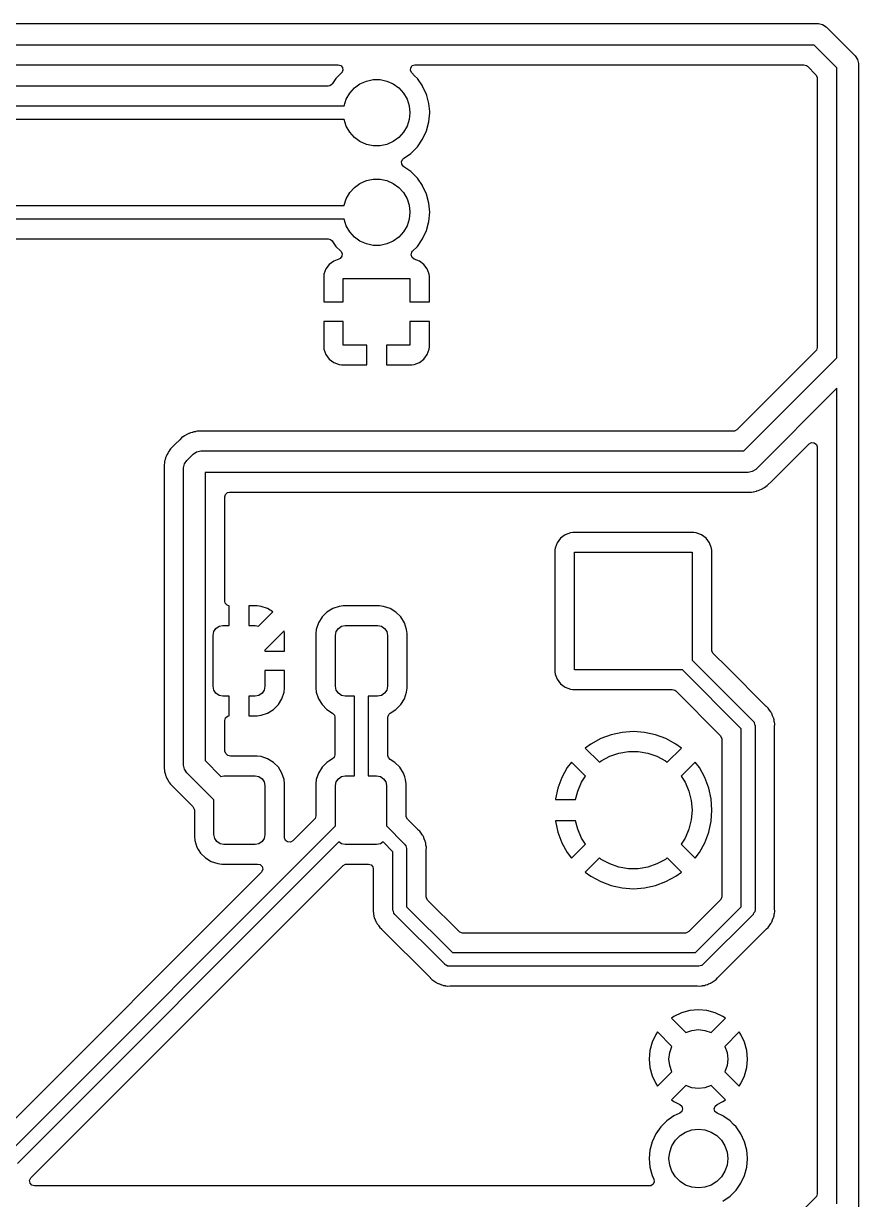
# Model space of a CAD drawing. Extents: x 3.05 to 6.13, y -3.89 to -1.91.
# Drawn here: x 5.272 to 6.111, y -3.091 to -1.91 of the extents above; entities that cross this region are included whole.
import ezdxf

# ---------------------------------------------------------------- set-up
doc = ezdxf.new("R2010")
doc.units = 0
doc.header["$MEASUREMENT"] = 0
doc.layers.add('BLACK', color=7, linetype='CONTINUOUS')

msp = doc.modelspace()

# ---------------------------------------------------------------- linework, layer by layer
at = {"layer": 'BLACK', "linetype": 'CONTINUOUS'}
for p, q in [((4.42067, -1.90984), (6.07067, -1.90984)), ((6.07067, -1.90984), (6.07481, -1.91067)), ((6.07481, -1.91067), (6.07481, -1.91067)), ((6.07481, -1.91067), (6.07832, -1.91301)), ((6.07832, -1.91301), (6.10766, -1.94234)), ((6.06618, -1.9315), (4.44681, -1.9315)), ((6.08917, -1.95448), (6.06618, -1.9315)), ((6.10766, -1.94234), (6.10766, -1.94234)), ((6.10766, -1.94234), (6.11, -1.94586)), ((6.11, -1.94586), (6.11083, -1.95)), ((4.50321, -1.9512), (5.588, -1.9512)), ((5.59145, -1.95953), (5.58589, -1.9651)), ((5.588, -1.9512), (5.59064, -1.95198)), ((5.59064, -1.95198), (5.59244, -1.95405)), ((5.59169, -1.95928), (5.59145, -1.95953)), ((5.59283, -1.95678), (5.59169, -1.95928)), ((5.59244, -1.95405), (5.59283, -1.95678)), ((5.66077, -1.95712), (5.66097, -1.95438)), ((5.66209, -1.95953), (5.66077, -1.95712)), ((5.66097, -1.95438), (5.66262, -1.95217)), ((5.66496, -1.9624), (5.66209, -1.95953)), ((5.66262, -1.95217), (5.66519, -1.95121)), ((5.66519, -1.95121), (5.66554, -1.9512)), ((5.66554, -1.9512), (6.056, -1.9512)), ((6.056, -1.9512), (6.05864, -1.95198)), ((6.05864, -1.95198), (6.05945, -1.95263)), ((6.05945, -1.95263), (6.06804, -1.96122)), ((6.08917, -2.24552), (6.08917, -1.95448)), ((6.11083, -1.95), (6.11083, -2.25)), ((5.57979, -1.97245), (5.57794, -1.97281)), ((5.58194, -1.97073), (5.57979, -1.97245)), ((5.582, -1.97065), (5.58194, -1.97073)), ((5.58242, -1.97005), (5.582, -1.97065)), ((5.58589, -1.9651), (5.58242, -1.97005)), ((5.60438, -1.97454), (5.61004, -1.97043)), ((5.61004, -1.97043), (5.61643, -1.96758)), ((5.61643, -1.96758), (5.62327, -1.96613)), ((5.62327, -1.96613), (5.63027, -1.96613)), ((5.63027, -1.96613), (5.63711, -1.96758)), ((5.63711, -1.96758), (5.6435, -1.97043)), ((5.6435, -1.97043), (5.64916, -1.97454)), ((5.66766, -1.9651), (5.66496, -1.9624)), ((5.6728, -1.97245), (5.66766, -1.9651)), ((5.67299, -1.97272), (5.6728, -1.97245)), ((6.06804, -1.96122), (6.06936, -1.96363)), ((6.06936, -1.96363), (6.06947, -1.96467)), ((6.06947, -1.96467), (6.06947, -2.23533)), ((5.57794, -1.97281), (5.15147, -1.97281)), ((5.5962, -1.9858), (5.5997, -1.97974)), ((5.5997, -1.97974), (5.60438, -1.97454)), ((5.64916, -1.97454), (5.65385, -1.97974)), ((5.65385, -1.97974), (5.65734, -1.9858)), ((5.67693, -1.98115), (5.67299, -1.97272)), ((5.67693, -1.98116), (5.67693, -1.98115)), ((5.67717, -1.98208), (5.67693, -1.98116)), ((5.67693, -1.98116), (5.67693, -1.98116)), ((5.67933, -1.99014), (5.67717, -1.98208)), ((5.15059, -1.99252), (5.59403, -1.99252)), ((5.59403, -1.99252), (5.59404, -1.99245)), ((5.59404, -1.99245), (5.5962, -1.9858)), ((5.65734, -1.9858), (5.6595, -1.99245)), ((5.6595, -1.99245), (5.66024, -1.99941)), ((5.68005, -1.99836), (5.67933, -1.99014)), ((5.67933, -1.99014), (5.67933, -1.99014)), ((5.59403, -2.0063), (5.15344, -2.0063)), ((5.59404, -2.00637), (5.59403, -2.0063)), ((5.5962, -2.01302), (5.59404, -2.00637)), ((5.6595, -2.00637), (5.65734, -2.01302)), ((5.66024, -1.99941), (5.6595, -2.00637)), ((5.67933, -2.00868), (5.68014, -1.99941)), ((5.68014, -1.99941), (5.68005, -1.99836)), ((5.5997, -2.01908), (5.5962, -2.01302)), ((5.60438, -2.02428), (5.5997, -2.01908)), ((5.65385, -2.01908), (5.64916, -2.02428)), ((5.65734, -2.01302), (5.65385, -2.01908)), ((5.67299, -2.0261), (5.67693, -2.01766)), ((5.67693, -2.01766), (5.67933, -2.00868)), ((5.61004, -2.02839), (5.60438, -2.02428)), ((5.61643, -2.03124), (5.61004, -2.02839)), ((5.62327, -2.03269), (5.61643, -2.03124)), ((5.63711, -2.03124), (5.63027, -2.03269)), ((5.6435, -2.02839), (5.63711, -2.03124)), ((5.64916, -2.02428), (5.6435, -2.02839)), ((5.66766, -2.03372), (5.67299, -2.0261)), ((5.63027, -2.03269), (5.62327, -2.03269)), ((5.65377, -2.04541), (5.66108, -2.0403)), ((5.66108, -2.0403), (5.66766, -2.03372)), ((5.65177, -2.04852), (5.65301, -2.04607)), ((5.65206, -2.05126), (5.65177, -2.04852)), ((5.65377, -2.05341), (5.65206, -2.05126)), ((5.65301, -2.04607), (5.65377, -2.04541)), ((5.65425, -2.05374), (5.65377, -2.05341)), ((5.66108, -2.05852), (5.65425, -2.05374)), ((5.61643, -2.06758), (5.62327, -2.06613)), ((5.62327, -2.06613), (5.63027, -2.06613)), ((5.63027, -2.06613), (5.63711, -2.06758)), ((5.66766, -2.0651), (5.66108, -2.05852)), ((5.66108, -2.05852), (5.66108, -2.05852)), ((5.6728, -2.07245), (5.66766, -2.0651)), ((5.5997, -2.07974), (5.60438, -2.07454)), ((5.60438, -2.07454), (5.61004, -2.07043)), ((5.61004, -2.07043), (5.61643, -2.06758)), ((5.63711, -2.06758), (5.6435, -2.07043)), ((5.6435, -2.07043), (5.64916, -2.07454)), ((5.64916, -2.07454), (5.65385, -2.07974)), ((5.67299, -2.07272), (5.6728, -2.07245)), ((5.67693, -2.08115), (5.67299, -2.07272)), ((5.59404, -2.09245), (5.5962, -2.0858)), ((5.5962, -2.0858), (5.5997, -2.07974)), ((5.65385, -2.07974), (5.65734, -2.0858)), ((5.65734, -2.0858), (5.6595, -2.09245)), ((5.67693, -2.08116), (5.67693, -2.08115)), ((5.67694, -2.08122), (5.67693, -2.08116)), ((5.67693, -2.08116), (5.67693, -2.08116)), ((5.67933, -2.09014), (5.67694, -2.08122)), ((5.68014, -2.09941), (5.67933, -2.09014)), ((5.20059, -2.09252), (5.59403, -2.09252)), ((5.59403, -2.09252), (5.59404, -2.09245)), ((5.6595, -2.09245), (5.66024, -2.09941)), ((5.66024, -2.09941), (5.6595, -2.10637)), ((5.67933, -2.10868), (5.68014, -2.09941)), ((5.59403, -2.1063), (5.20344, -2.1063)), ((5.59404, -2.10637), (5.59403, -2.1063)), ((5.5962, -2.11302), (5.59404, -2.10637)), ((5.5997, -2.11908), (5.5962, -2.11302)), ((5.65734, -2.11302), (5.65385, -2.11908)), ((5.6595, -2.10637), (5.65734, -2.11302)), ((5.67693, -2.11766), (5.67933, -2.10868)), ((5.21363, -2.126), (5.57794, -2.126)), ((5.57794, -2.126), (5.58058, -2.12678)), ((5.60438, -2.12428), (5.5997, -2.11908)), ((5.61004, -2.12839), (5.60438, -2.12428)), ((5.64916, -2.12428), (5.6435, -2.12839)), ((5.65385, -2.11908), (5.64916, -2.12428)), ((5.66766, -2.13372), (5.67299, -2.1261)), ((5.67299, -2.1261), (5.67693, -2.11766)), ((5.58058, -2.12678), (5.58194, -2.12809)), ((5.58194, -2.12809), (5.58307, -2.12969)), ((5.58307, -2.12969), (5.58589, -2.13372)), ((5.58589, -2.13372), (5.5907, -2.13853)), ((5.61643, -2.13124), (5.61004, -2.12839)), ((5.62327, -2.13269), (5.61643, -2.13124)), ((5.63027, -2.13269), (5.62327, -2.13269)), ((5.63711, -2.13124), (5.63027, -2.13269)), ((5.6435, -2.12839), (5.63711, -2.13124)), ((5.66284, -2.13853), (5.66766, -2.13372)), ((5.58378, -2.14849), (5.57924, -2.15188)), ((5.58896, -2.14656), (5.58378, -2.14849)), ((5.58378, -2.14849), (5.58378, -2.14849)), ((5.59018, -2.14589), (5.58896, -2.14656)), ((5.59182, -2.14369), (5.59018, -2.14589)), ((5.5907, -2.13853), (5.59202, -2.14095)), ((5.59202, -2.14095), (5.59182, -2.14369)), ((5.66142, -2.14233), (5.66201, -2.13964)), ((5.66239, -2.14491), (5.66142, -2.14233)), ((5.66201, -2.13964), (5.66284, -2.13853)), ((5.66459, -2.14656), (5.66239, -2.14491)), ((5.66977, -2.14849), (5.66459, -2.14656)), ((5.6743, -2.15188), (5.66977, -2.14849)), ((5.66977, -2.14849), (5.66977, -2.14849)), ((5.57585, -2.15641), (5.57387, -2.16172)), ((5.57924, -2.15188), (5.57585, -2.15641)), ((5.57585, -2.15641), (5.57585, -2.15641)), ((5.57924, -2.15188), (5.57924, -2.15188)), ((5.67769, -2.15641), (5.6743, -2.15188)), ((5.6743, -2.15188), (5.6743, -2.15188)), ((5.67967, -2.16172), (5.67769, -2.15641)), ((5.67769, -2.15641), (5.67769, -2.15641)), ((5.57387, -2.16172), (5.57362, -2.16406)), ((5.57362, -2.16406), (5.57362, -2.18957)), ((5.57387, -2.16172), (5.57387, -2.16172)), ((5.59331, -2.18957), (5.59331, -2.16594)), ((5.59331, -2.16594), (5.66024, -2.16594)), ((5.66024, -2.16594), (5.66024, -2.18957)), ((5.67992, -2.16406), (5.67967, -2.16172)), ((5.67967, -2.16172), (5.67967, -2.16172)), ((5.67992, -2.18957), (5.67992, -2.16406)), ((5.67992, -2.16406), (5.67992, -2.16406)), ((5.57362, -2.18957), (5.59331, -2.18957)), ((5.66024, -2.18957), (5.67992, -2.18957)), ((5.57362, -2.20925), (5.57362, -2.23476)), ((5.59331, -2.20925), (5.57362, -2.20925)), ((5.59331, -2.23287), (5.59331, -2.20925)), ((5.67992, -2.20925), (5.66024, -2.20925)), ((5.66024, -2.20925), (5.66024, -2.23287)), ((5.67992, -2.23476), (5.67992, -2.20925)), ((5.57362, -2.23476), (5.57387, -2.2371)), ((5.57387, -2.2371), (5.57387, -2.2371)), ((5.57387, -2.2371), (5.57585, -2.2424)), ((5.57585, -2.2424), (5.57585, -2.24241)), ((5.57585, -2.24241), (5.57924, -2.24694)), ((5.61693, -2.23287), (5.59331, -2.23287)), ((5.61693, -2.25256), (5.61693, -2.23287)), ((5.66024, -2.23287), (5.63661, -2.23287)), ((5.63661, -2.23287), (5.63661, -2.25256)), ((5.6743, -2.24694), (5.67769, -2.24241)), ((5.67769, -2.2424), (5.67967, -2.2371)), ((5.67769, -2.24241), (5.67769, -2.2424)), ((5.67967, -2.2371), (5.67992, -2.23476)), ((5.67967, -2.2371), (5.67967, -2.2371)), ((5.67992, -2.23476), (5.67992, -2.23476)), ((6.06804, -2.23878), (5.98878, -2.31804)), ((6.06869, -2.23797), (6.06804, -2.23878)), ((6.06947, -2.23533), (6.06869, -2.23797)), ((5.57924, -2.24694), (5.57924, -2.24694)), ((5.57924, -2.24694), (5.58378, -2.25033)), ((5.58378, -2.25033), (5.58378, -2.25033)), ((5.58378, -2.25033), (5.58908, -2.25231)), ((5.58908, -2.25231), (5.58908, -2.25231)), ((5.58908, -2.25231), (5.59142, -2.25256)), ((5.59142, -2.25256), (5.59142, -2.25256)), ((5.59142, -2.25256), (5.61693, -2.25256)), ((5.63661, -2.25256), (5.66212, -2.25256)), ((5.66212, -2.25256), (5.66446, -2.25231)), ((5.66212, -2.25256), (5.66212, -2.25256)), ((5.66446, -2.25231), (5.66977, -2.25033)), ((5.66446, -2.25231), (5.66446, -2.25231)), ((5.66977, -2.25033), (5.6743, -2.24694)), ((5.66977, -2.25033), (5.66977, -2.25033)), ((5.6743, -2.24694), (5.6743, -2.24694)), ((5.99552, -2.33917), (6.08917, -2.24552)), ((6.11083, -2.25), (6.11083, -2.25)), ((6.11083, -2.25), (6.11083, -3.1)), ((6.08917, -2.27614), (6.00766, -2.35766)), ((6.08917, -3.09552), (6.08917, -2.27614)), ((5.43084, -2.32598), (5.42894, -2.32788)), ((5.43219, -2.32513), (5.43084, -2.32598)), ((5.43084, -2.32598), (5.43084, -2.32598)), ((5.43241, -2.32497), (5.43219, -2.32513)), ((5.43365, -2.32398), (5.43241, -2.32497)), ((5.43508, -2.3233), (5.43365, -2.32398)), ((5.43532, -2.32316), (5.43508, -2.3233)), ((5.43667, -2.32232), (5.43532, -2.32316)), ((5.43817, -2.32179), (5.43667, -2.32232)), ((5.43667, -2.32232), (5.43667, -2.32232)), ((5.43842, -2.32169), (5.43817, -2.32179)), ((5.43985, -2.321), (5.43842, -2.32169)), ((5.4414, -2.32065), (5.43985, -2.321)), ((5.44166, -2.32057), (5.4414, -2.32065)), ((5.44316, -2.32005), (5.44166, -2.32057)), ((5.44474, -2.31987), (5.44316, -2.32005)), ((5.44501, -2.31982), (5.44474, -2.31987)), ((5.44656, -2.31947), (5.44501, -2.31982)), ((5.45344, -2.31947), (5.44656, -2.31947)), ((5.44656, -2.31947), (5.44656, -2.31947)), ((5.44656, -2.31947), (5.44656, -2.31947)), ((5.98533, -2.31947), (5.45344, -2.31947)), ((5.98637, -2.31936), (5.98533, -2.31947)), ((5.98878, -2.31804), (5.98637, -2.31936)), ((5.41868, -2.33871), (5.41769, -2.33995)), ((5.41883, -2.33849), (5.41868, -2.33871)), ((5.41913, -2.33802), (5.41883, -2.33849)), ((5.41968, -2.33714), (5.41913, -2.33802)), ((5.42454, -2.33228), (5.41968, -2.33714)), ((5.42894, -2.32789), (5.42454, -2.33228)), ((5.42894, -2.32788), (5.42894, -2.32789)), ((6.02442, -2.36875), (6.06113, -2.33204)), ((6.06113, -2.33204), (6.06355, -2.33073)), ((6.06355, -2.33073), (6.06629, -2.33092)), ((6.06629, -2.33092), (6.06849, -2.33257)), ((6.06849, -2.33257), (6.06946, -2.33515)), ((6.06946, -2.33515), (6.06947, -2.3355)), ((6.06947, -2.3355), (6.06947, -3.08533)), ((5.41375, -2.34946), (5.41357, -2.35104)), ((5.41427, -2.34796), (5.41375, -2.34946)), ((5.41435, -2.3477), (5.41427, -2.34796)), ((5.4147, -2.34615), (5.41435, -2.3477)), ((5.41539, -2.34472), (5.4147, -2.34615)), ((5.41549, -2.34447), (5.41539, -2.34472)), ((5.41602, -2.34297), (5.41549, -2.34447)), ((5.41686, -2.34162), (5.41602, -2.34297)), ((5.41602, -2.34297), (5.41602, -2.34297)), ((5.417, -2.34138), (5.41686, -2.34162)), ((5.41769, -2.33995), (5.417, -2.34138)), ((5.4337, -2.35216), (5.43605, -2.34864)), ((5.43605, -2.34864), (5.44234, -2.34234)), ((5.44234, -2.34234), (5.44586, -2.34)), ((5.44586, -2.34), (5.44608, -2.33995)), ((5.44608, -2.33995), (5.45, -2.33917)), ((5.45, -2.33917), (5.99552, -2.33917)), ((5.41352, -2.35131), (5.41317, -2.35286)), ((5.41317, -2.35286), (5.41317, -2.35286)), ((5.41317, -2.35286), (5.41317, -2.65816)), ((5.41357, -2.35104), (5.41352, -2.35131)), ((5.43287, -2.3563), (5.4337, -2.35216)), ((5.43287, -2.65472), (5.43287, -2.3563)), ((6, -2.36083), (5.45453, -2.36083)), ((5.45453, -2.36083), (5.45453, -2.65024)), ((6.00414, -2.36), (6, -2.36083)), ((6.00766, -2.35766), (6.00414, -2.36)), ((6.00766, -2.35766), (6.00766, -2.35766)), ((6.01781, -2.37487), (6.01916, -2.37402)), ((6.01916, -2.37402), (6.02402, -2.36916)), ((6.02402, -2.36916), (6.02442, -2.36875)), ((6.02402, -2.36916), (6.02402, -2.36916)), ((6.02442, -2.36875), (6.02442, -2.36875)), ((5.47423, -2.38541), (5.47501, -2.38277)), ((5.47423, -2.49), (5.47423, -2.38541)), ((5.47501, -2.38277), (5.47709, -2.38097)), ((5.47709, -2.38097), (5.47911, -2.38053)), ((5.47911, -2.38053), (6.00344, -2.38053)), ((6.00344, -2.38053), (6.00499, -2.38018)), ((6.00344, -2.38053), (6.00344, -2.38053)), ((6.00499, -2.38018), (6.00526, -2.38013)), ((6.00526, -2.38013), (6.00684, -2.37995)), ((6.00684, -2.37995), (6.00834, -2.37943)), ((6.00834, -2.37943), (6.0086, -2.37935)), ((6.0086, -2.37935), (6.01015, -2.379)), ((6.01015, -2.379), (6.01158, -2.37831)), ((6.01158, -2.37831), (6.01183, -2.37821)), ((6.01183, -2.37821), (6.01333, -2.37768)), ((6.01333, -2.37768), (6.01468, -2.37684)), ((6.01468, -2.37684), (6.01492, -2.3767)), ((6.01492, -2.3767), (6.01635, -2.37602)), ((6.01635, -2.37602), (6.01759, -2.37502)), ((6.01759, -2.37502), (6.01781, -2.37487)), ((5.82136, -2.42149), (5.81605, -2.42347)), ((5.82371, -2.42124), (5.82136, -2.42149)), ((5.94559, -2.42124), (5.82371, -2.42124)), ((5.82371, -2.42124), (5.82371, -2.42124)), ((5.94793, -2.42149), (5.94559, -2.42124)), ((5.94559, -2.42124), (5.94559, -2.42124)), ((5.94559, -2.42124), (5.94559, -2.42124)), ((5.94559, -2.42124), (5.94559, -2.42124)), ((5.95324, -2.42347), (5.94793, -2.42149)), ((5.94793, -2.42149), (5.94793, -2.42149)), ((5.80812, -2.4314), (5.80614, -2.43671)), ((5.81151, -2.42687), (5.80812, -2.4314)), ((5.80812, -2.4314), (5.80812, -2.4314)), ((5.81605, -2.42347), (5.81151, -2.42687)), ((5.81151, -2.42687), (5.81151, -2.42687)), ((5.81605, -2.42347), (5.81605, -2.42347)), ((5.95778, -2.42687), (5.95324, -2.42347)), ((5.95324, -2.42347), (5.95324, -2.42347)), ((5.96117, -2.4314), (5.95778, -2.42687)), ((5.95778, -2.42687), (5.95778, -2.42687)), ((5.9629, -2.43603), (5.96117, -2.4314)), ((5.96117, -2.4314), (5.96117, -2.4314)), ((5.80593, -2.43867), (5.80589, -2.43906)), ((5.80589, -2.43906), (5.80589, -2.43906)), ((5.80589, -2.43906), (5.80589, -2.56094)), ((5.80614, -2.43671), (5.80593, -2.43867)), ((5.82559, -2.55906), (5.82559, -2.44094)), ((5.82559, -2.44094), (5.9437, -2.44094)), ((5.9437, -2.44094), (5.9437, -2.54931)), ((5.96315, -2.43671), (5.9629, -2.43603)), ((5.96341, -2.43906), (5.96315, -2.43671)), ((5.96341, -2.53913), (5.96341, -2.43906)), ((5.96341, -2.43906), (5.96341, -2.43906)), ((5.96341, -2.43906), (5.96341, -2.43906)), ((5.47467, -2.49203), (5.47423, -2.49)), ((5.47647, -2.49411), (5.47467, -2.49203)), ((5.47845, -2.49469), (5.47647, -2.49411)), ((5.47864, -2.49488), (5.47845, -2.49469)), ((5.47864, -2.51457), (5.47864, -2.49488)), ((5.50669, -2.49488), (5.49833, -2.49488)), ((5.49833, -2.49488), (5.49833, -2.51457)), ((5.51074, -2.4953), (5.50669, -2.49488)), ((5.50796, -2.51521), (5.5225, -2.50068)), ((5.51729, -2.49747), (5.51074, -2.4953)), ((5.51074, -2.4953), (5.51074, -2.4953)), ((5.5225, -2.50068), (5.51729, -2.49747)), ((5.51729, -2.49747), (5.51729, -2.49747)), ((5.57682, -2.50107), (5.57194, -2.50596)), ((5.5827, -2.49745), (5.57682, -2.50107)), ((5.58926, -2.49528), (5.5827, -2.49745)), ((5.5827, -2.49745), (5.5827, -2.49745)), ((5.59331, -2.49486), (5.58926, -2.49528)), ((5.58926, -2.49528), (5.58926, -2.49528)), ((5.62972, -2.49486), (5.59331, -2.49486)), ((5.59331, -2.49486), (5.59331, -2.49486)), ((5.63377, -2.49528), (5.62972, -2.49486)), ((5.64033, -2.49745), (5.63377, -2.49528)), ((5.63377, -2.49528), (5.63377, -2.49528)), ((5.64621, -2.50107), (5.64033, -2.49745)), ((5.65109, -2.50596), (5.64621, -2.50107)), ((5.46528, -2.51745), (5.46848, -2.51532)), ((5.46848, -2.51532), (5.47224, -2.51457)), ((5.47224, -2.51457), (5.47864, -2.51457)), ((5.49833, -2.51457), (5.50472, -2.51457)), ((5.50472, -2.51457), (5.50796, -2.51521)), ((5.56831, -2.51185), (5.56614, -2.51839)), ((5.57194, -2.50596), (5.56831, -2.51184)), ((5.56831, -2.51184), (5.56831, -2.51184)), ((5.56831, -2.51184), (5.56831, -2.51185)), ((5.58832, -2.51745), (5.59151, -2.51532)), ((5.59151, -2.51532), (5.59528, -2.51457)), ((5.59528, -2.51457), (5.62776, -2.51457)), ((5.62776, -2.51457), (5.63152, -2.51532)), ((5.63152, -2.51532), (5.63472, -2.51745)), ((5.65472, -2.51184), (5.65109, -2.50596)), ((5.65689, -2.51839), (5.65472, -2.51184)), ((5.4624, -2.52441), (5.46315, -2.52064)), ((5.4624, -2.57559), (5.4624, -2.52441)), ((5.46315, -2.52064), (5.46528, -2.51745)), ((5.53398, -2.51981), (5.51457, -2.53923)), ((5.53425, -2.52244), (5.53398, -2.51981)), ((5.53425, -2.54016), (5.53425, -2.52244)), ((5.53425, -2.52244), (5.53425, -2.52244)), ((5.56614, -2.51839), (5.56573, -2.52244)), ((5.56573, -2.52244), (5.56573, -2.57756)), ((5.56614, -2.51839), (5.56614, -2.51839)), ((5.56614, -2.51839), (5.56614, -2.51839)), ((5.58543, -2.52441), (5.58618, -2.52064)), ((5.58543, -2.57559), (5.58543, -2.52441)), ((5.58618, -2.52064), (5.58832, -2.51745)), ((5.63472, -2.51745), (5.63685, -2.52064)), ((5.63685, -2.52064), (5.6376, -2.52441)), ((5.6376, -2.52441), (5.6376, -2.57559)), ((5.6573, -2.52244), (5.65689, -2.51839)), ((5.6573, -2.57756), (5.6573, -2.52244)), ((5.51457, -2.53923), (5.51457, -2.54016)), ((5.96352, -2.54017), (5.96341, -2.53913)), ((5.51457, -2.54016), (5.53425, -2.54016)), ((5.9437, -2.54931), (6.00487, -2.61048)), ((5.96484, -2.54258), (5.96352, -2.54017)), ((5.97877, -2.55652), (5.96484, -2.54258)), ((5.53425, -2.55984), (5.51457, -2.55984)), ((5.51457, -2.55984), (5.51457, -2.57559)), ((5.53425, -2.57756), (5.53425, -2.55984)), ((5.80589, -2.56094), (5.80589, -2.56094)), ((5.80589, -2.56094), (5.80614, -2.56329)), ((5.80614, -2.56329), (5.80812, -2.5686)), ((5.93396, -2.55906), (5.82559, -2.55906)), ((5.99311, -2.61821), (5.93396, -2.55906)), ((6.01819, -2.59593), (5.97877, -2.55652)), ((5.80812, -2.5686), (5.80812, -2.5686)), ((5.80812, -2.5686), (5.81151, -2.57313)), ((5.81151, -2.57313), (5.81151, -2.57313)), ((5.81151, -2.57313), (5.81605, -2.57653)), ((5.46315, -2.57936), (5.4624, -2.57559)), ((5.46528, -2.58255), (5.46315, -2.57936)), ((5.46848, -2.58468), (5.46528, -2.58255)), ((5.47224, -2.58543), (5.46848, -2.58468)), ((5.47864, -2.58543), (5.47224, -2.58543)), ((5.47864, -2.60512), (5.47864, -2.58543)), ((5.50472, -2.58543), (5.49833, -2.58543)), ((5.49833, -2.58543), (5.49833, -2.60512)), ((5.50849, -2.58468), (5.50472, -2.58543)), ((5.51168, -2.58255), (5.50849, -2.58468)), ((5.51382, -2.57936), (5.51168, -2.58255)), ((5.51457, -2.57559), (5.51382, -2.57936)), ((5.53167, -2.58815), (5.53384, -2.5816)), ((5.53384, -2.5816), (5.53425, -2.57756)), ((5.53384, -2.5816), (5.53384, -2.5816)), ((5.53425, -2.57756), (5.53425, -2.57756)), ((5.56573, -2.57756), (5.56573, -2.57756)), ((5.56573, -2.57756), (5.56614, -2.58161)), ((5.56614, -2.58161), (5.56614, -2.58161)), ((5.56614, -2.58161), (5.56831, -2.58815)), ((5.58618, -2.57936), (5.58543, -2.57559)), ((5.58832, -2.58255), (5.58618, -2.57936)), ((5.59151, -2.58468), (5.58832, -2.58255)), ((5.59528, -2.58543), (5.59151, -2.58468)), ((5.60463, -2.58543), (5.59528, -2.58543)), ((5.60463, -2.66555), (5.60463, -2.58543)), ((5.62776, -2.58543), (5.61841, -2.58543)), ((5.61841, -2.58543), (5.61841, -2.66555)), ((5.63152, -2.58468), (5.62776, -2.58543)), ((5.63472, -2.58255), (5.63152, -2.58468)), ((5.63685, -2.57936), (5.63472, -2.58255)), ((5.6376, -2.57559), (5.63685, -2.57936)), ((5.65472, -2.58816), (5.65689, -2.58161)), ((5.65689, -2.58161), (5.6573, -2.57756)), ((5.81605, -2.57653), (5.81605, -2.57653)), ((5.81605, -2.57653), (5.82136, -2.57851)), ((5.82136, -2.57851), (5.82136, -2.57851)), ((5.82136, -2.57851), (5.82163, -2.57854)), ((5.82163, -2.57854), (5.82371, -2.57876)), ((5.82371, -2.57876), (5.92377, -2.57876)), ((5.92377, -2.57876), (5.92641, -2.57953)), ((5.92641, -2.57953), (5.92723, -2.58019)), ((5.92723, -2.58019), (5.97198, -2.62494)), ((5.52316, -2.59891), (5.52804, -2.59403)), ((5.52804, -2.59403), (5.53167, -2.58815)), ((5.53167, -2.58815), (5.53167, -2.58815)), ((5.56831, -2.58815), (5.56831, -2.58816)), ((5.56831, -2.58816), (5.57194, -2.59404)), ((5.57194, -2.59404), (5.57682, -2.59893)), ((5.64621, -2.59893), (5.65109, -2.59404)), ((5.65109, -2.59404), (5.65472, -2.58816)), ((6.01829, -2.59603), (6.01819, -2.59593)), ((6.02005, -2.59759), (6.01829, -2.59603)), ((6.02139, -2.59952), (6.02005, -2.59759)), ((5.47423, -2.61), (5.47501, -2.60736)), ((5.47423, -2.64006), (5.47423, -2.61)), ((5.47501, -2.60736), (5.47709, -2.60556)), ((5.47709, -2.60556), (5.47851, -2.60525)), ((5.47851, -2.60525), (5.47864, -2.60512)), ((5.49833, -2.60512), (5.50669, -2.60512)), ((5.50669, -2.60512), (5.51074, -2.6047)), ((5.50669, -2.60512), (5.50669, -2.60512)), ((5.51074, -2.6047), (5.51729, -2.60253)), ((5.51729, -2.60253), (5.52316, -2.59891)), ((5.51729, -2.60253), (5.51729, -2.60253)), ((5.57682, -2.59893), (5.5826, -2.60249)), ((5.5826, -2.60249), (5.58444, -2.60453)), ((5.58444, -2.60453), (5.58492, -2.60664)), ((5.58492, -2.60664), (5.58492, -2.64434)), ((5.63811, -2.60664), (5.63889, -2.60401)), ((5.63811, -2.64495), (5.63811, -2.60664)), ((5.63889, -2.60401), (5.64043, -2.60249)), ((5.64043, -2.60249), (5.64621, -2.59893)), ((6.00487, -2.61048), (6.0059, -2.61179)), ((6.02148, -2.59964), (6.02139, -2.59952)), ((6.02267, -2.60117), (6.02148, -2.59964)), ((6.02293, -2.60149), (6.02267, -2.60117)), ((6.02308, -2.60183), (6.02293, -2.60149)), ((6.02351, -2.6026), (6.02308, -2.60183)), ((6.02372, -2.6029), (6.02351, -2.6026)), ((6.02456, -2.6051), (6.02372, -2.6029)), ((6.02461, -2.60524), (6.02456, -2.6051)), ((6.02558, -2.60738), (6.02461, -2.60524)), ((6.02564, -2.60775), (6.02558, -2.60738)), ((6.02588, -2.6086), (6.02564, -2.60775)), ((6.02601, -2.60894), (6.02588, -2.6086)), ((6.02629, -2.61128), (6.02601, -2.60894)), ((6.02601, -2.60894), (6.02601, -2.60894)), ((5.87341, -2.62186), (5.86241, -2.62426)), ((5.88465, -2.62106), (5.87341, -2.62186)), ((5.89588, -2.62186), (5.88465, -2.62106)), ((5.88465, -2.62106), (5.88465, -2.62106)), ((5.90689, -2.62426), (5.89588, -2.62186)), ((5.99311, -2.79715), (5.99311, -2.61821)), ((6.0059, -2.61179), (6.00596, -2.61199)), ((6.00596, -2.61199), (6.0061, -2.61215)), ((6.0061, -2.61215), (6.00645, -2.61356)), ((6.00645, -2.61356), (6.00688, -2.61494)), ((6.00688, -2.61494), (6.00684, -2.61515)), ((6.00684, -2.61515), (6.00689, -2.61535)), ((6.00689, -2.61535), (6.00689, -2.8)), ((6.02632, -2.61142), (6.02629, -2.61128)), ((6.02674, -2.61374), (6.02632, -2.61142)), ((6.02659, -2.61623), (6.0266, -2.61608)), ((6.02659, -2.79912), (6.02659, -2.61623)), ((6.0266, -2.61608), (6.02674, -2.61374)), ((5.84197, -2.63359), (5.83636, -2.63779)), ((5.85185, -2.62819), (5.84197, -2.63359)), ((5.84197, -2.63359), (5.84197, -2.63359)), ((5.86241, -2.62426), (5.85185, -2.62819)), ((5.91744, -2.62819), (5.90689, -2.62426)), ((5.92732, -2.63359), (5.91744, -2.62819)), ((5.91744, -2.62819), (5.91744, -2.62819)), ((5.93294, -2.63779), (5.92732, -2.63359)), ((5.92732, -2.63359), (5.92732, -2.63359)), ((5.97198, -2.62494), (5.97329, -2.62735)), ((5.97329, -2.62735), (5.97341, -2.62839)), ((5.97341, -2.62839), (5.97341, -2.78696)), ((5.47434, -2.64109), (5.47423, -2.64006)), ((5.47566, -2.64351), (5.47434, -2.64109)), ((5.47657, -2.64442), (5.47566, -2.64351)), ((5.47738, -2.64507), (5.47657, -2.64442)), ((5.48002, -2.64585), (5.47738, -2.64507)), ((5.50669, -2.64585), (5.48002, -2.64585)), ((5.51074, -2.64626), (5.50669, -2.64585)), ((5.50669, -2.64585), (5.50669, -2.64585)), ((5.58492, -2.64434), (5.58415, -2.64698)), ((5.63859, -2.64706), (5.63811, -2.64495)), ((5.83636, -2.63779), (5.83636, -2.63779)), ((5.83636, -2.63779), (5.85054, -2.65197)), ((5.85235, -2.65056), (5.86092, -2.64592)), ((5.86092, -2.64592), (5.87015, -2.64275)), ((5.87015, -2.64275), (5.87977, -2.64115)), ((5.87977, -2.64115), (5.88952, -2.64115)), ((5.88952, -2.64115), (5.89914, -2.64275)), ((5.89914, -2.64275), (5.90837, -2.64592)), ((5.90837, -2.64592), (5.91695, -2.65056)), ((5.91876, -2.65197), (5.93294, -2.63779)), ((5.93294, -2.63779), (5.93294, -2.63779)), ((5.4337, -2.65887), (5.43287, -2.65472)), ((5.45453, -2.65024), (5.4704, -2.66611)), ((5.5173, -2.64843), (5.51074, -2.64626)), ((5.51074, -2.64626), (5.51074, -2.64626)), ((5.52318, -2.65206), (5.5173, -2.64843)), ((5.52806, -2.65694), (5.52318, -2.65206)), ((5.53169, -2.66282), (5.52806, -2.65694)), ((5.57194, -2.65694), (5.56831, -2.66282)), ((5.57682, -2.65206), (5.57194, -2.65694)), ((5.57884, -2.65082), (5.57682, -2.65206)), ((5.5826, -2.64849), (5.57884, -2.65082)), ((5.58415, -2.64698), (5.5826, -2.64849)), ((5.64043, -2.6491), (5.63859, -2.64706)), ((5.64522, -2.65206), (5.64043, -2.6491)), ((5.65011, -2.65694), (5.64522, -2.65206)), ((5.65373, -2.66282), (5.65011, -2.65694)), ((5.81824, -2.65732), (5.81284, -2.66721)), ((5.82244, -2.65171), (5.81824, -2.65732)), ((5.81824, -2.65732), (5.81824, -2.65732)), ((5.83662, -2.6659), (5.82244, -2.65171)), ((5.82244, -2.65171), (5.82244, -2.65171)), ((5.85054, -2.65197), (5.85235, -2.65056)), ((5.91695, -2.65056), (5.91876, -2.65197)), ((5.94685, -2.65171), (5.93267, -2.6659)), ((5.95106, -2.65732), (5.94685, -2.65171)), ((5.95645, -2.66721), (5.95106, -2.65732)), ((5.95106, -2.65732), (5.95106, -2.65732)), ((5.41317, -2.65816), (5.41352, -2.65971)), ((5.41352, -2.65971), (5.41357, -2.65998)), ((5.41357, -2.65998), (5.41375, -2.66156)), ((5.41375, -2.66156), (5.41375, -2.66156)), ((5.41375, -2.66156), (5.41427, -2.66306)), ((5.41427, -2.66306), (5.41435, -2.66332)), ((5.41435, -2.66332), (5.4147, -2.66487)), ((5.4147, -2.66487), (5.4147, -2.66487)), ((5.4147, -2.66487), (5.41539, -2.6663)), ((5.41539, -2.6663), (5.41549, -2.66656)), ((5.41549, -2.66656), (5.41602, -2.66806)), ((5.41602, -2.66806), (5.41686, -2.6694)), ((5.41686, -2.6694), (5.417, -2.66964)), ((5.43605, -2.66238), (5.4337, -2.65887)), ((5.4337, -2.65887), (5.4337, -2.65887)), ((5.46339, -2.68972), (5.43605, -2.66238)), ((5.4704, -2.66611), (5.47323, -2.66555)), ((5.47323, -2.66555), (5.50472, -2.66555)), ((5.50472, -2.66555), (5.50849, -2.6663)), ((5.50849, -2.6663), (5.51168, -2.66843)), ((5.51168, -2.66843), (5.51382, -2.67163)), ((5.53386, -2.66938), (5.53169, -2.66282)), ((5.53427, -2.67342), (5.53386, -2.66938)), ((5.56614, -2.66938), (5.56573, -2.67342)), ((5.56831, -2.66282), (5.56614, -2.66938)), ((5.56614, -2.66938), (5.56614, -2.66938)), ((5.56614, -2.66938), (5.56614, -2.66938)), ((5.56831, -2.66282), (5.56831, -2.66282)), ((5.56831, -2.66282), (5.56831, -2.66282)), ((5.58618, -2.67163), (5.58832, -2.66843)), ((5.58832, -2.66843), (5.59151, -2.6663)), ((5.59151, -2.6663), (5.59528, -2.66555)), ((5.59528, -2.66555), (5.60463, -2.66555)), ((5.61841, -2.66555), (5.62677, -2.66555)), ((5.62677, -2.66555), (5.63054, -2.6663)), ((5.63054, -2.6663), (5.63373, -2.66843)), ((5.63373, -2.66843), (5.63586, -2.67163)), ((5.65497, -2.66656), (5.65373, -2.66282)), ((5.65591, -2.66938), (5.65497, -2.66656)), ((5.65632, -2.67342), (5.65591, -2.66938)), ((5.65591, -2.66938), (5.65591, -2.66938)), ((5.81284, -2.66721), (5.8089, -2.67776)), ((5.83271, -2.67189), (5.83662, -2.6659)), ((5.93267, -2.6659), (5.93658, -2.67189)), ((5.96039, -2.67776), (5.95645, -2.66721)), ((5.417, -2.66964), (5.41769, -2.67107)), ((5.41769, -2.67107), (5.41769, -2.67107)), ((5.41769, -2.67107), (5.41868, -2.67231)), ((5.41868, -2.67231), (5.41883, -2.67254)), ((5.41883, -2.67254), (5.41968, -2.67388)), ((5.41968, -2.67388), (5.41968, -2.67388)), ((5.41968, -2.67388), (5.42482, -2.67902)), ((5.42482, -2.67902), (5.42482, -2.67902)), ((5.42482, -2.67902), (5.44225, -2.69645)), ((5.51382, -2.67163), (5.51457, -2.67539)), ((5.51457, -2.67539), (5.51457, -2.72461)), ((5.53427, -2.72658), (5.53427, -2.67342)), ((5.56573, -2.67342), (5.56573, -2.70566)), ((5.58543, -2.67539), (5.58618, -2.67163)), ((5.58543, -2.71585), (5.58543, -2.67539)), ((5.63586, -2.67163), (5.63661, -2.67539)), ((5.63661, -2.67539), (5.63661, -2.71585)), ((5.65632, -2.67343), (5.65632, -2.67342)), ((5.65632, -2.7), (5.65632, -2.67343)), ((5.8089, -2.67776), (5.80651, -2.68877)), ((5.82668, -2.68917), (5.82879, -2.68082)), ((5.82879, -2.68082), (5.83271, -2.67189)), ((5.93658, -2.67189), (5.9405, -2.68082)), ((5.9405, -2.68082), (5.9429, -2.69028)), ((5.96278, -2.68877), (5.96039, -2.67776)), ((5.46339, -2.72461), (5.46339, -2.68972)), ((5.80651, -2.68877), (5.80648, -2.68917)), ((5.80648, -2.68917), (5.82668, -2.68917)), ((5.9429, -2.69028), (5.9437, -2.7)), ((5.96359, -2.7), (5.96278, -2.68877)), ((5.44225, -2.69645), (5.44357, -2.69887)), ((5.44357, -2.69887), (5.44368, -2.6999)), ((5.44368, -2.6999), (5.44368, -2.72657)), ((5.65632, -2.70566), (5.65632, -2.7)), ((5.9437, -2.7), (5.9429, -2.70972)), ((5.96278, -2.71123), (5.96359, -2.7)), ((5.96359, -2.7), (5.96359, -2.7)), ((5.25817, -3.04311), (5.58543, -2.71585)), ((5.5643, -2.70911), (5.54255, -2.73087)), ((5.56495, -2.7083), (5.5643, -2.70911)), ((5.56573, -2.70566), (5.56495, -2.7083)), ((5.63661, -2.71585), (5.65487, -2.7341)), ((5.65643, -2.7067), (5.65632, -2.70566)), ((5.65775, -2.70911), (5.65643, -2.7067)), ((5.66819, -2.71955), (5.65775, -2.70911)), ((5.80648, -2.71083), (5.80651, -2.71123)), ((5.82668, -2.71083), (5.80648, -2.71083)), ((5.80651, -2.71123), (5.8089, -2.72224)), ((5.82879, -2.71918), (5.82668, -2.71083)), ((5.9429, -2.70972), (5.9405, -2.71918)), ((5.96039, -2.72224), (5.96278, -2.71123)), ((5.44368, -2.72657), (5.44368, -2.72658)), ((5.44368, -2.72658), (5.44409, -2.73062)), ((5.46414, -2.72837), (5.46339, -2.72461)), ((5.46627, -2.73157), (5.46414, -2.72837)), ((5.51382, -2.72837), (5.51168, -2.73157)), ((5.51457, -2.72461), (5.51382, -2.72837)), ((5.53422, -2.72776), (5.53424, -2.72692)), ((5.53518, -2.73034), (5.53422, -2.72776)), ((5.53424, -2.72692), (5.53427, -2.72658)), ((5.53427, -2.72658), (5.53427, -2.72658)), ((5.66829, -2.71965), (5.66819, -2.71955)), ((5.67005, -2.72121), (5.66829, -2.71965)), ((5.67139, -2.72315), (5.67005, -2.72121)), ((5.67148, -2.72327), (5.67139, -2.72315)), ((5.67293, -2.72512), (5.67148, -2.72327)), ((5.67308, -2.72545), (5.67293, -2.72512)), ((5.67351, -2.72622), (5.67308, -2.72545)), ((5.67372, -2.72653), (5.67351, -2.72622)), ((5.67456, -2.72873), (5.67372, -2.72653)), ((5.8089, -2.72224), (5.81284, -2.73279)), ((5.83271, -2.72811), (5.82879, -2.71918)), ((5.83662, -2.7341), (5.83271, -2.72811)), ((5.93658, -2.72811), (5.93267, -2.7341)), ((5.9405, -2.71918), (5.93658, -2.72811)), ((5.95645, -2.73279), (5.96039, -2.72224)), ((5.58885, -2.73192), (5.2659, -3.05487)), ((5.44409, -2.73062), (5.44409, -2.73062)), ((5.44409, -2.73062), (5.44627, -2.73718)), ((5.44627, -2.73718), (5.44627, -2.73718)), ((5.44627, -2.73718), (5.44764, -2.73941)), ((5.44764, -2.73941), (5.44989, -2.74306)), ((5.46946, -2.7337), (5.46627, -2.73157)), ((5.47323, -2.73445), (5.46946, -2.7337)), ((5.50472, -2.73445), (5.47323, -2.73445)), ((5.50849, -2.7337), (5.50472, -2.73445)), ((5.51168, -2.73157), (5.50849, -2.7337)), ((5.53739, -2.73199), (5.53518, -2.73034)), ((5.54013, -2.73219), (5.53739, -2.73199)), ((5.54255, -2.73087), (5.54013, -2.73219)), ((5.59151, -2.7337), (5.58885, -2.73192)), ((5.59528, -2.73445), (5.59151, -2.7337)), ((5.62677, -2.73445), (5.59528, -2.73445)), ((5.63054, -2.7337), (5.62677, -2.73445)), ((5.6332, -2.73192), (5.63054, -2.7337)), ((5.64311, -2.74183), (5.6332, -2.73192)), ((5.65487, -2.7341), (5.6559, -2.73541)), ((5.6559, -2.73541), (5.65596, -2.73562)), ((5.65596, -2.73562), (5.6561, -2.73577)), ((5.6561, -2.73577), (5.65645, -2.73718)), ((5.65645, -2.73718), (5.65688, -2.73856)), ((5.65688, -2.73856), (5.65684, -2.73877)), ((5.65684, -2.73877), (5.65689, -2.73898)), ((5.65689, -2.73898), (5.65689, -2.79715)), ((5.67461, -2.72886), (5.67456, -2.72873)), ((5.67558, -2.73101), (5.67461, -2.72886)), ((5.67564, -2.73137), (5.67558, -2.73101)), ((5.67588, -2.73222), (5.67564, -2.73137)), ((5.67601, -2.73257), (5.67588, -2.73222)), ((5.67604, -2.73279), (5.67601, -2.73257)), ((5.67629, -2.7349), (5.67604, -2.73279)), ((5.67632, -2.73505), (5.67629, -2.7349)), ((5.67671, -2.73718), (5.67632, -2.73505)), ((5.67659, -2.73985), (5.6766, -2.73971)), ((5.67659, -2.78696), (5.67659, -2.73985)), ((5.6766, -2.73971), (5.67674, -2.73736)), ((5.67674, -2.73736), (5.67671, -2.73718)), ((5.81284, -2.73279), (5.81824, -2.74268)), ((5.82244, -2.74829), (5.83662, -2.7341)), ((5.93267, -2.7341), (5.94685, -2.74829)), ((5.95106, -2.74268), (5.95645, -2.73279)), ((5.44989, -2.74306), (5.45478, -2.74794)), ((5.45478, -2.74794), (5.46066, -2.75157)), ((5.46066, -2.75157), (5.46721, -2.75374)), ((5.64311, -2.8), (5.64311, -2.74183)), ((5.81824, -2.74268), (5.81824, -2.74268)), ((5.81824, -2.74268), (5.82244, -2.74829)), ((5.82244, -2.74829), (5.82244, -2.74829)), ((5.85054, -2.74803), (5.83636, -2.76221)), ((5.85235, -2.74944), (5.85054, -2.74803)), ((5.86092, -2.75408), (5.85235, -2.74944)), ((5.91695, -2.74944), (5.90837, -2.75408)), ((5.91876, -2.74803), (5.91695, -2.74944)), ((5.93294, -2.76221), (5.91876, -2.74803)), ((5.94685, -2.74829), (5.95106, -2.74268)), ((5.94685, -2.74829), (5.94685, -2.74829)), ((5.51099, -2.76243), (5.25144, -3.02198)), ((5.28045, -3.06819), (5.59305, -2.75558)), ((5.46721, -2.75374), (5.47126, -2.75415)), ((5.47126, -2.75415), (5.50669, -2.75415)), ((5.50669, -2.75415), (5.50704, -2.75412)), ((5.50704, -2.75412), (5.50974, -2.75462)), ((5.50974, -2.75462), (5.51175, -2.75651)), ((5.51153, -2.76178), (5.51099, -2.76243)), ((5.51241, -2.75917), (5.51153, -2.76178)), ((5.51175, -2.75651), (5.51241, -2.75917)), ((5.59305, -2.75558), (5.59546, -2.75427)), ((5.59546, -2.75427), (5.5965, -2.75415)), ((5.5965, -2.75415), (5.61852, -2.75415)), ((5.61852, -2.75415), (5.62116, -2.75493)), ((5.62116, -2.75493), (5.62296, -2.75701)), ((5.62296, -2.75701), (5.62341, -2.75904)), ((5.62341, -2.75904), (5.62341, -2.79912)), ((5.83636, -2.76221), (5.84197, -2.76641)), ((5.87015, -2.75725), (5.86092, -2.75408)), ((5.87977, -2.75885), (5.87015, -2.75725)), ((5.88952, -2.75885), (5.87977, -2.75885)), ((5.89914, -2.75725), (5.88952, -2.75885)), ((5.90837, -2.75408), (5.89914, -2.75725)), ((5.92732, -2.76641), (5.93294, -2.76221)), ((5.93294, -2.76221), (5.93294, -2.76221)), ((5.84197, -2.76641), (5.84197, -2.76641)), ((5.84197, -2.76641), (5.85185, -2.77181)), ((5.85185, -2.77181), (5.85185, -2.77181)), ((5.85185, -2.77181), (5.86241, -2.77574)), ((5.86241, -2.77574), (5.87341, -2.77814)), ((5.89588, -2.77814), (5.90689, -2.77574)), ((5.90689, -2.77574), (5.91744, -2.77181)), ((5.91744, -2.77181), (5.92732, -2.76641)), ((5.67671, -2.788), (5.67659, -2.78696)), ((5.87341, -2.77814), (5.88465, -2.77894)), ((5.88465, -2.77894), (5.89588, -2.77814)), ((5.88465, -2.77894), (5.88465, -2.77894)), ((5.97341, -2.78696), (5.97263, -2.7896)), ((5.6234, -2.79927), (5.62326, -2.80162)), ((5.62341, -2.79912), (5.6234, -2.79927)), ((5.65689, -2.79715), (5.70285, -2.84311)), ((5.67802, -2.79041), (5.67671, -2.788)), ((5.70959, -2.82198), (5.67802, -2.79041)), ((5.97198, -2.79041), (5.94041, -2.82198)), ((5.94715, -2.84311), (5.99311, -2.79715)), ((5.97263, -2.7896), (5.97198, -2.79041)), ((6.0266, -2.79927), (6.02659, -2.79912)), ((6.02674, -2.80162), (6.0266, -2.79927)), ((5.62326, -2.80162), (5.62326, -2.80162)), ((5.62326, -2.80162), (5.62368, -2.80393)), ((5.62368, -2.80393), (5.62371, -2.80408)), ((5.62371, -2.80408), (5.62399, -2.80641)), ((5.62399, -2.80641), (5.62412, -2.80676)), ((5.62412, -2.80676), (5.62436, -2.80761)), ((5.62436, -2.80761), (5.62442, -2.80797)), ((5.62442, -2.80797), (5.62539, -2.81011)), ((5.62539, -2.81011), (5.62544, -2.81025)), ((5.62544, -2.81025), (5.62628, -2.81245)), ((5.64316, -2.80021), (5.64311, -2.8)), ((5.64312, -2.80042), (5.64316, -2.80021)), ((5.64355, -2.8018), (5.64312, -2.80042)), ((5.6439, -2.8032), (5.64355, -2.8018)), ((5.64404, -2.80336), (5.6439, -2.8032)), ((5.6441, -2.80356), (5.64404, -2.80336)), ((5.64513, -2.80487), (5.6441, -2.80356)), ((5.69513, -2.85487), (5.64513, -2.80487)), ((6.00487, -2.80487), (5.95487, -2.85487)), ((6.00498, -2.80469), (6.00487, -2.80487)), ((6.00516, -2.80457), (6.00498, -2.80469)), ((6.00583, -2.80329), (6.00516, -2.80457)), ((6.00658, -2.80205), (6.00583, -2.80329)), ((6.00659, -2.80184), (6.00658, -2.80205)), ((6.00669, -2.80165), (6.00659, -2.80184)), ((6.00689, -2.8), (6.00669, -2.80165)), ((6.02372, -2.81245), (6.02456, -2.81025)), ((6.02456, -2.81025), (6.02461, -2.81011)), ((6.02461, -2.81011), (6.02558, -2.80797)), ((6.02558, -2.80797), (6.02564, -2.80761)), ((6.02558, -2.80797), (6.02558, -2.80797)), ((6.02558, -2.80797), (6.02558, -2.80797)), ((6.02564, -2.80761), (6.02588, -2.80676)), ((6.02588, -2.80676), (6.02601, -2.80641)), ((6.02601, -2.80641), (6.02629, -2.80408)), ((6.02629, -2.80408), (6.02632, -2.80393)), ((6.02632, -2.80393), (6.0267, -2.80183)), ((6.0267, -2.80183), (6.02674, -2.80162)), ((5.62628, -2.81245), (5.62628, -2.81245)), ((5.62628, -2.81245), (5.62649, -2.81275)), ((5.62649, -2.81275), (5.62692, -2.81352)), ((5.62692, -2.81352), (5.62707, -2.81386)), ((5.62707, -2.81386), (5.62707, -2.81386)), ((5.62707, -2.81386), (5.62707, -2.81386)), ((5.62707, -2.81386), (5.62707, -2.81386)), ((5.62707, -2.81386), (5.62824, -2.81535)), ((5.62824, -2.81535), (5.62852, -2.81571)), ((5.62852, -2.81571), (5.62861, -2.81583)), ((5.62861, -2.81583), (5.62995, -2.81776)), ((5.62995, -2.81776), (5.63171, -2.81932)), ((5.63171, -2.81932), (5.63181, -2.81942)), ((5.63181, -2.81942), (5.68058, -2.86819)), ((5.7104, -2.82263), (5.70959, -2.82198)), ((5.71304, -2.82341), (5.7104, -2.82263)), ((5.94041, -2.82198), (5.938, -2.82329)), ((5.96943, -2.86819), (6.01819, -2.81942)), ((6.01819, -2.81942), (6.01829, -2.81932)), ((6.01829, -2.81932), (6.02005, -2.81776)), ((6.02005, -2.81776), (6.02139, -2.81583)), ((6.02139, -2.81583), (6.02147, -2.81571)), ((6.02147, -2.81571), (6.02293, -2.81386)), ((6.02293, -2.81386), (6.02308, -2.81352)), ((6.02308, -2.81352), (6.02351, -2.81275)), ((6.02351, -2.81275), (6.02372, -2.81245)), ((6.02372, -2.81245), (6.02372, -2.81245)), ((6.02372, -2.81245), (6.02372, -2.81245)), ((5.93696, -2.82341), (5.71304, -2.82341)), ((5.938, -2.82329), (5.93696, -2.82341)), ((5.70285, -2.84311), (5.94715, -2.84311)), ((5.69531, -2.85498), (5.69513, -2.85487)), ((5.69543, -2.85516), (5.69531, -2.85498)), ((5.69671, -2.85583), (5.69543, -2.85516)), ((5.69795, -2.85658), (5.69671, -2.85583)), ((5.69816, -2.85659), (5.69795, -2.85658)), ((5.69835, -2.85669), (5.69816, -2.85659)), ((5.7, -2.85689), (5.69835, -2.85669)), ((5.95, -2.85689), (5.7, -2.85689)), ((5.95021, -2.85684), (5.95, -2.85689)), ((5.95042, -2.85688), (5.95021, -2.85684)), ((5.9518, -2.85645), (5.95042, -2.85688)), ((5.9532, -2.8561), (5.9518, -2.85645)), ((5.95336, -2.85596), (5.9532, -2.8561)), ((5.95356, -2.8559), (5.95336, -2.85596)), ((5.95487, -2.85487), (5.95356, -2.8559)), ((5.68058, -2.86819), (5.68068, -2.86829)), ((5.68068, -2.86829), (5.68224, -2.87005)), ((5.68224, -2.87005), (5.68417, -2.87139)), ((5.96583, -2.87139), (5.96776, -2.87005)), ((5.96776, -2.87005), (5.96932, -2.86829)), ((5.96932, -2.86829), (5.96943, -2.86819)), ((5.68417, -2.87139), (5.68417, -2.87139)), ((5.68417, -2.87139), (5.68429, -2.87147)), ((5.68429, -2.87147), (5.68614, -2.87293)), ((5.68614, -2.87293), (5.68614, -2.87293)), ((5.68614, -2.87293), (5.68614, -2.87293)), ((5.68614, -2.87293), (5.68648, -2.87308)), ((5.68648, -2.87308), (5.68725, -2.87351)), ((5.68725, -2.87351), (5.68755, -2.87372)), ((5.68755, -2.87372), (5.68755, -2.87372)), ((5.68755, -2.87372), (5.68975, -2.87456)), ((5.68975, -2.87456), (5.68988, -2.87461)), ((5.68988, -2.87461), (5.69203, -2.87558)), ((5.69203, -2.87558), (5.69239, -2.87564)), ((5.69239, -2.87564), (5.69324, -2.87588)), ((5.69324, -2.87588), (5.69359, -2.87601)), ((5.69359, -2.87601), (5.69592, -2.87629)), ((5.69592, -2.87629), (5.69607, -2.87632)), ((5.69607, -2.87632), (5.69838, -2.87674)), ((5.69838, -2.87674), (5.70073, -2.8766)), ((5.69838, -2.87674), (5.69838, -2.87674)), ((5.69838, -2.87674), (5.69838, -2.87674)), ((5.70073, -2.8766), (5.70088, -2.87659)), ((5.70088, -2.87659), (5.94912, -2.87659)), ((5.94912, -2.87659), (5.94927, -2.8766)), ((5.94927, -2.8766), (5.95162, -2.87674)), ((5.95162, -2.87674), (5.95304, -2.87648)), ((5.95162, -2.87674), (5.95162, -2.87674)), ((5.95162, -2.87674), (5.95162, -2.87674)), ((5.95304, -2.87648), (5.95393, -2.87632)), ((5.95393, -2.87632), (5.95408, -2.87629)), ((5.95408, -2.87629), (5.95492, -2.87619)), ((5.95492, -2.87619), (5.95641, -2.87601)), ((5.95641, -2.87601), (5.95676, -2.87588)), ((5.95676, -2.87588), (5.95761, -2.87564)), ((5.95761, -2.87564), (5.95797, -2.87558)), ((5.95797, -2.87558), (5.95915, -2.87505)), ((5.95915, -2.87505), (5.96011, -2.87461)), ((5.96011, -2.87461), (5.96025, -2.87456)), ((5.96025, -2.87456), (5.96245, -2.87372)), ((5.96245, -2.87372), (5.96263, -2.8736)), ((5.96263, -2.8736), (5.96275, -2.87351)), ((5.96275, -2.87351), (5.96352, -2.87308)), ((5.96352, -2.87308), (5.96386, -2.87293)), ((5.96386, -2.87293), (5.96571, -2.87148)), ((5.96571, -2.87148), (5.96583, -2.87139)), ((5.9331, -2.90358), (5.9253, -2.90722)), ((5.94142, -2.90135), (5.9331, -2.90358)), ((5.9331, -2.90358), (5.9331, -2.90358)), ((5.95, -2.9006), (5.94142, -2.90135)), ((5.94142, -2.90135), (5.94142, -2.90135)), ((5.95858, -2.90135), (5.95, -2.9006)), ((5.95, -2.9006), (5.95, -2.9006)), ((5.9669, -2.90358), (5.95858, -2.90135)), ((5.95858, -2.90135), (5.95858, -2.90135)), ((5.9747, -2.90722), (5.9669, -2.90358)), ((5.9669, -2.90358), (5.9669, -2.90358)), ((5.9253, -2.90722), (5.92285, -2.90893)), ((5.92285, -2.90893), (5.92285, -2.90893)), ((5.92285, -2.90893), (5.93728, -2.92336)), ((5.9253, -2.90722), (5.9253, -2.90722)), ((5.96272, -2.92336), (5.97715, -2.90893)), ((5.97715, -2.90893), (5.9747, -2.90722)), ((5.97715, -2.90893), (5.97715, -2.90893)), ((5.90722, -2.9253), (5.90358, -2.9331)), ((5.90893, -2.92285), (5.90722, -2.9253)), ((5.90722, -2.9253), (5.90722, -2.9253)), ((5.92336, -2.93728), (5.90893, -2.92285)), ((5.90893, -2.92285), (5.90893, -2.92285)), ((5.93728, -2.92336), (5.94343, -2.92121)), ((5.94343, -2.92121), (5.95, -2.92047)), ((5.95, -2.92047), (5.95657, -2.92121)), ((5.95657, -2.92121), (5.96272, -2.92336)), ((5.99107, -2.92285), (5.97664, -2.93728)), ((5.99278, -2.9253), (5.99107, -2.92285)), ((5.99642, -2.9331), (5.99278, -2.9253)), ((5.90358, -2.9331), (5.90135, -2.94142)), ((5.90358, -2.9331), (5.90358, -2.9331)), ((5.92121, -2.94343), (5.92336, -2.93728)), ((5.97664, -2.93728), (5.97879, -2.94343)), ((5.99865, -2.94142), (5.99642, -2.9331)), ((5.99642, -2.9331), (5.99642, -2.9331)), ((5.90135, -2.94142), (5.9006, -2.95)), ((5.9006, -2.95), (5.9006, -2.95)), ((5.9006, -2.95), (5.90135, -2.95858)), ((5.90135, -2.94142), (5.90135, -2.94142)), ((5.92047, -2.95), (5.92121, -2.94343)), ((5.92121, -2.95657), (5.92047, -2.95)), ((5.97879, -2.94343), (5.97953, -2.95)), ((5.97953, -2.95), (5.97879, -2.95657)), ((5.9994, -2.95), (5.99865, -2.94142)), ((5.99865, -2.94142), (5.99865, -2.94142)), ((5.99865, -2.95858), (5.9994, -2.95)), ((5.9994, -2.95), (5.9994, -2.95)), ((5.90135, -2.95858), (5.90135, -2.95858)), ((5.90135, -2.95858), (5.90358, -2.9669)), ((5.90893, -2.97715), (5.92336, -2.96272)), ((5.92336, -2.96272), (5.92121, -2.95657)), ((5.97879, -2.95657), (5.97664, -2.96272)), ((5.97664, -2.96272), (5.99107, -2.97715)), ((5.99642, -2.9669), (5.99865, -2.95858)), ((5.99865, -2.95858), (5.99865, -2.95858)), ((5.90358, -2.9669), (5.90358, -2.9669)), ((5.90358, -2.9669), (5.90722, -2.9747)), ((5.90722, -2.9747), (5.90893, -2.97715)), ((5.93728, -2.97664), (5.92285, -2.99107)), ((5.94343, -2.97879), (5.93728, -2.97664)), ((5.96272, -2.97664), (5.95657, -2.97879)), ((5.97715, -2.99107), (5.96272, -2.97664)), ((5.99107, -2.97715), (5.99278, -2.9747)), ((5.99278, -2.9747), (5.99642, -2.9669)), ((5.99642, -2.9669), (5.99642, -2.9669)), ((5.90893, -2.97715), (5.90893, -2.97715)), ((5.95, -2.97953), (5.94343, -2.97879)), ((5.95657, -2.97879), (5.95, -2.97953)), ((5.92285, -2.99107), (5.9253, -2.99278)), ((5.9253, -2.99278), (5.9253, -2.99278)), ((5.9253, -2.99278), (5.93127, -2.99556)), ((5.93127, -2.99556), (5.93333, -2.99738)), ((5.93409, -3.00003), (5.93329, -3.00266)), ((5.93333, -2.99738), (5.93409, -3.00003)), ((5.96591, -2.99995), (5.96671, -2.99732)), ((5.96667, -3.0026), (5.96591, -2.99995)), ((5.96671, -2.99732), (5.96873, -2.99556)), ((5.96873, -2.99556), (5.9747, -2.99278)), ((5.9747, -2.99278), (5.97715, -2.99107)), ((5.9747, -2.99278), (5.9747, -2.99278)), ((5.91823, -3.01214), (5.91214, -3.01823)), ((5.92529, -3.0072), (5.91823, -3.01214)), ((5.93127, -3.00441), (5.92529, -3.0072)), ((5.92529, -3.0072), (5.92529, -3.0072)), ((5.93329, -3.00266), (5.93127, -3.00441)), ((5.96873, -3.00441), (5.96667, -3.0026)), ((5.97471, -3.0072), (5.96873, -3.00441)), ((5.97557, -3.0078), (5.97471, -3.0072)), ((5.98177, -3.01214), (5.97557, -3.0078)), ((5.98535, -3.01572), (5.98177, -3.01214)), ((5.91214, -3.01823), (5.9072, -3.02529)), ((5.93159, -3.02691), (5.93719, -3.0234)), ((5.93719, -3.0234), (5.94343, -3.02121)), ((5.94343, -3.02121), (5.95, -3.02047)), ((5.95, -3.02047), (5.95657, -3.02121)), ((5.95657, -3.02121), (5.96281, -3.0234)), ((5.96281, -3.0234), (5.96841, -3.02691)), ((5.98786, -3.01823), (5.98535, -3.01572)), ((5.9928, -3.02529), (5.98786, -3.01823)), ((5.90356, -3.0331), (5.90133, -3.04142)), ((5.9072, -3.02529), (5.90356, -3.0331)), ((5.90356, -3.0331), (5.90356, -3.0331)), ((5.9072, -3.02529), (5.9072, -3.02529)), ((5.9234, -3.03719), (5.92691, -3.03159)), ((5.92691, -3.03159), (5.93159, -3.02691)), ((5.96841, -3.02691), (5.97309, -3.03159)), ((5.97309, -3.03159), (5.9766, -3.03719)), ((5.99644, -3.0331), (5.9928, -3.02529)), ((5.9928, -3.02529), (5.9928, -3.02529)), ((5.9928, -3.02529), (5.9928, -3.02529)), ((5.99867, -3.04142), (5.99644, -3.0331)), ((5.90133, -3.04142), (5.90058, -3.05)), ((5.90133, -3.04142), (5.90133, -3.04142)), ((5.92047, -3.05), (5.92121, -3.04343)), ((5.92121, -3.04343), (5.9234, -3.03719)), ((5.9766, -3.03719), (5.97879, -3.04343)), ((5.97879, -3.04343), (5.97953, -3.05)), ((5.99901, -3.04534), (5.99867, -3.04142)), ((5.99942, -3.05), (5.99901, -3.04534)), ((5.90058, -3.05), (5.90058, -3.05)), ((5.90058, -3.05), (5.90133, -3.05858)), ((5.90133, -3.05858), (5.90133, -3.05858)), ((5.90133, -3.05858), (5.90356, -3.0669)), ((5.92121, -3.05657), (5.92047, -3.05)), ((5.9234, -3.06281), (5.92121, -3.05657)), ((5.97879, -3.05657), (5.9766, -3.06281)), ((5.97953, -3.05), (5.97879, -3.05657)), ((5.99644, -3.0669), (5.99867, -3.05858)), ((5.99867, -3.05858), (5.99939, -3.05033)), ((5.99939, -3.05033), (5.99942, -3.05)), ((5.99942, -3.05), (5.99942, -3.05)), ((5.27817, -3.07196), (5.27931, -3.06946)), ((5.27931, -3.06946), (5.27935, -3.06942)), ((5.27935, -3.06942), (5.28035, -3.06829)), ((5.28035, -3.06829), (5.28045, -3.06819)), ((5.90356, -3.0669), (5.90356, -3.0669)), ((5.90356, -3.0669), (5.90528, -3.07059)), ((5.90528, -3.07059), (5.90569, -3.07331)), ((5.92691, -3.06841), (5.9234, -3.06281)), ((5.93159, -3.07309), (5.92691, -3.06841)), ((5.97309, -3.06841), (5.96841, -3.07309)), ((5.9766, -3.06281), (5.97309, -3.06841)), ((5.9928, -3.07471), (5.99644, -3.0669)), ((5.27856, -3.07469), (5.27817, -3.07196)), ((5.28036, -3.07676), (5.27856, -3.07469)), ((5.283, -3.07754), (5.28036, -3.07676)), ((5.90086, -3.07754), (5.283, -3.07754)), ((5.90227, -3.07733), (5.90086, -3.07754)), ((5.90457, -3.07583), (5.90227, -3.07733)), ((5.90569, -3.07331), (5.90457, -3.07583)), ((5.93719, -3.0766), (5.93159, -3.07309)), ((5.94343, -3.07879), (5.93719, -3.0766)), ((5.95, -3.07953), (5.94343, -3.07879)), ((5.95657, -3.07879), (5.95, -3.07953)), ((5.96281, -3.0766), (5.95657, -3.07879)), ((5.96841, -3.07309), (5.96281, -3.0766)), ((5.98177, -3.08786), (5.98786, -3.08177)), ((5.98786, -3.08177), (5.9928, -3.07471)), ((5.97471, -3.0928), (5.98177, -3.08786)), ((6.06804, -3.08878), (6.00742, -3.1494)), ((6.06869, -3.08797), (6.06804, -3.08878)), ((6.06947, -3.08533), (6.06869, -3.08797))]:
    msp.add_line(p, q, dxfattribs=at)

doc.saveas('drawing.dxf')
